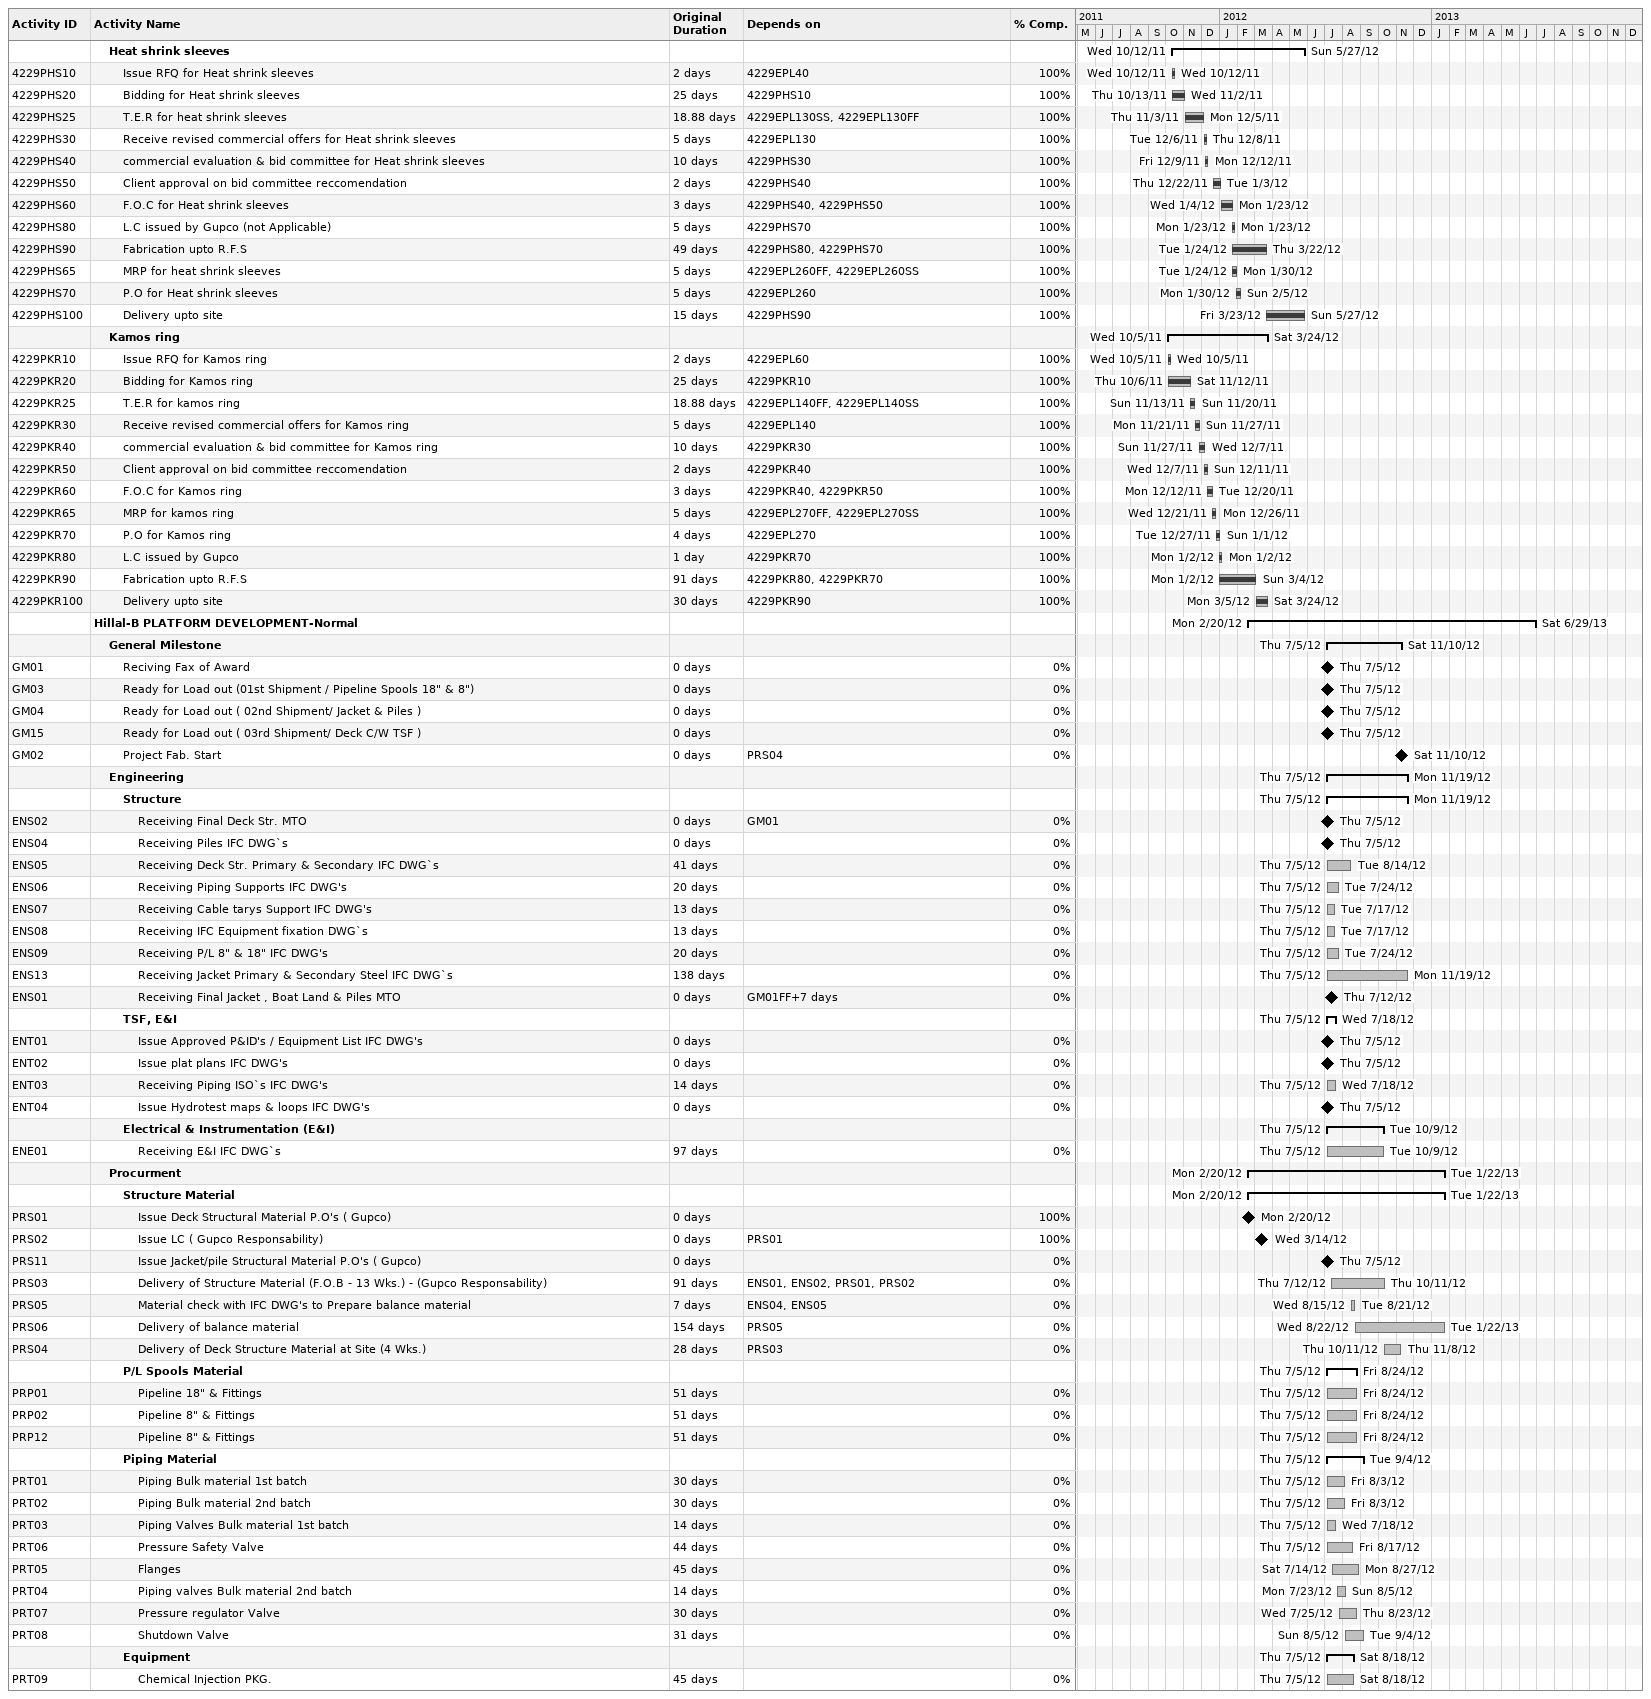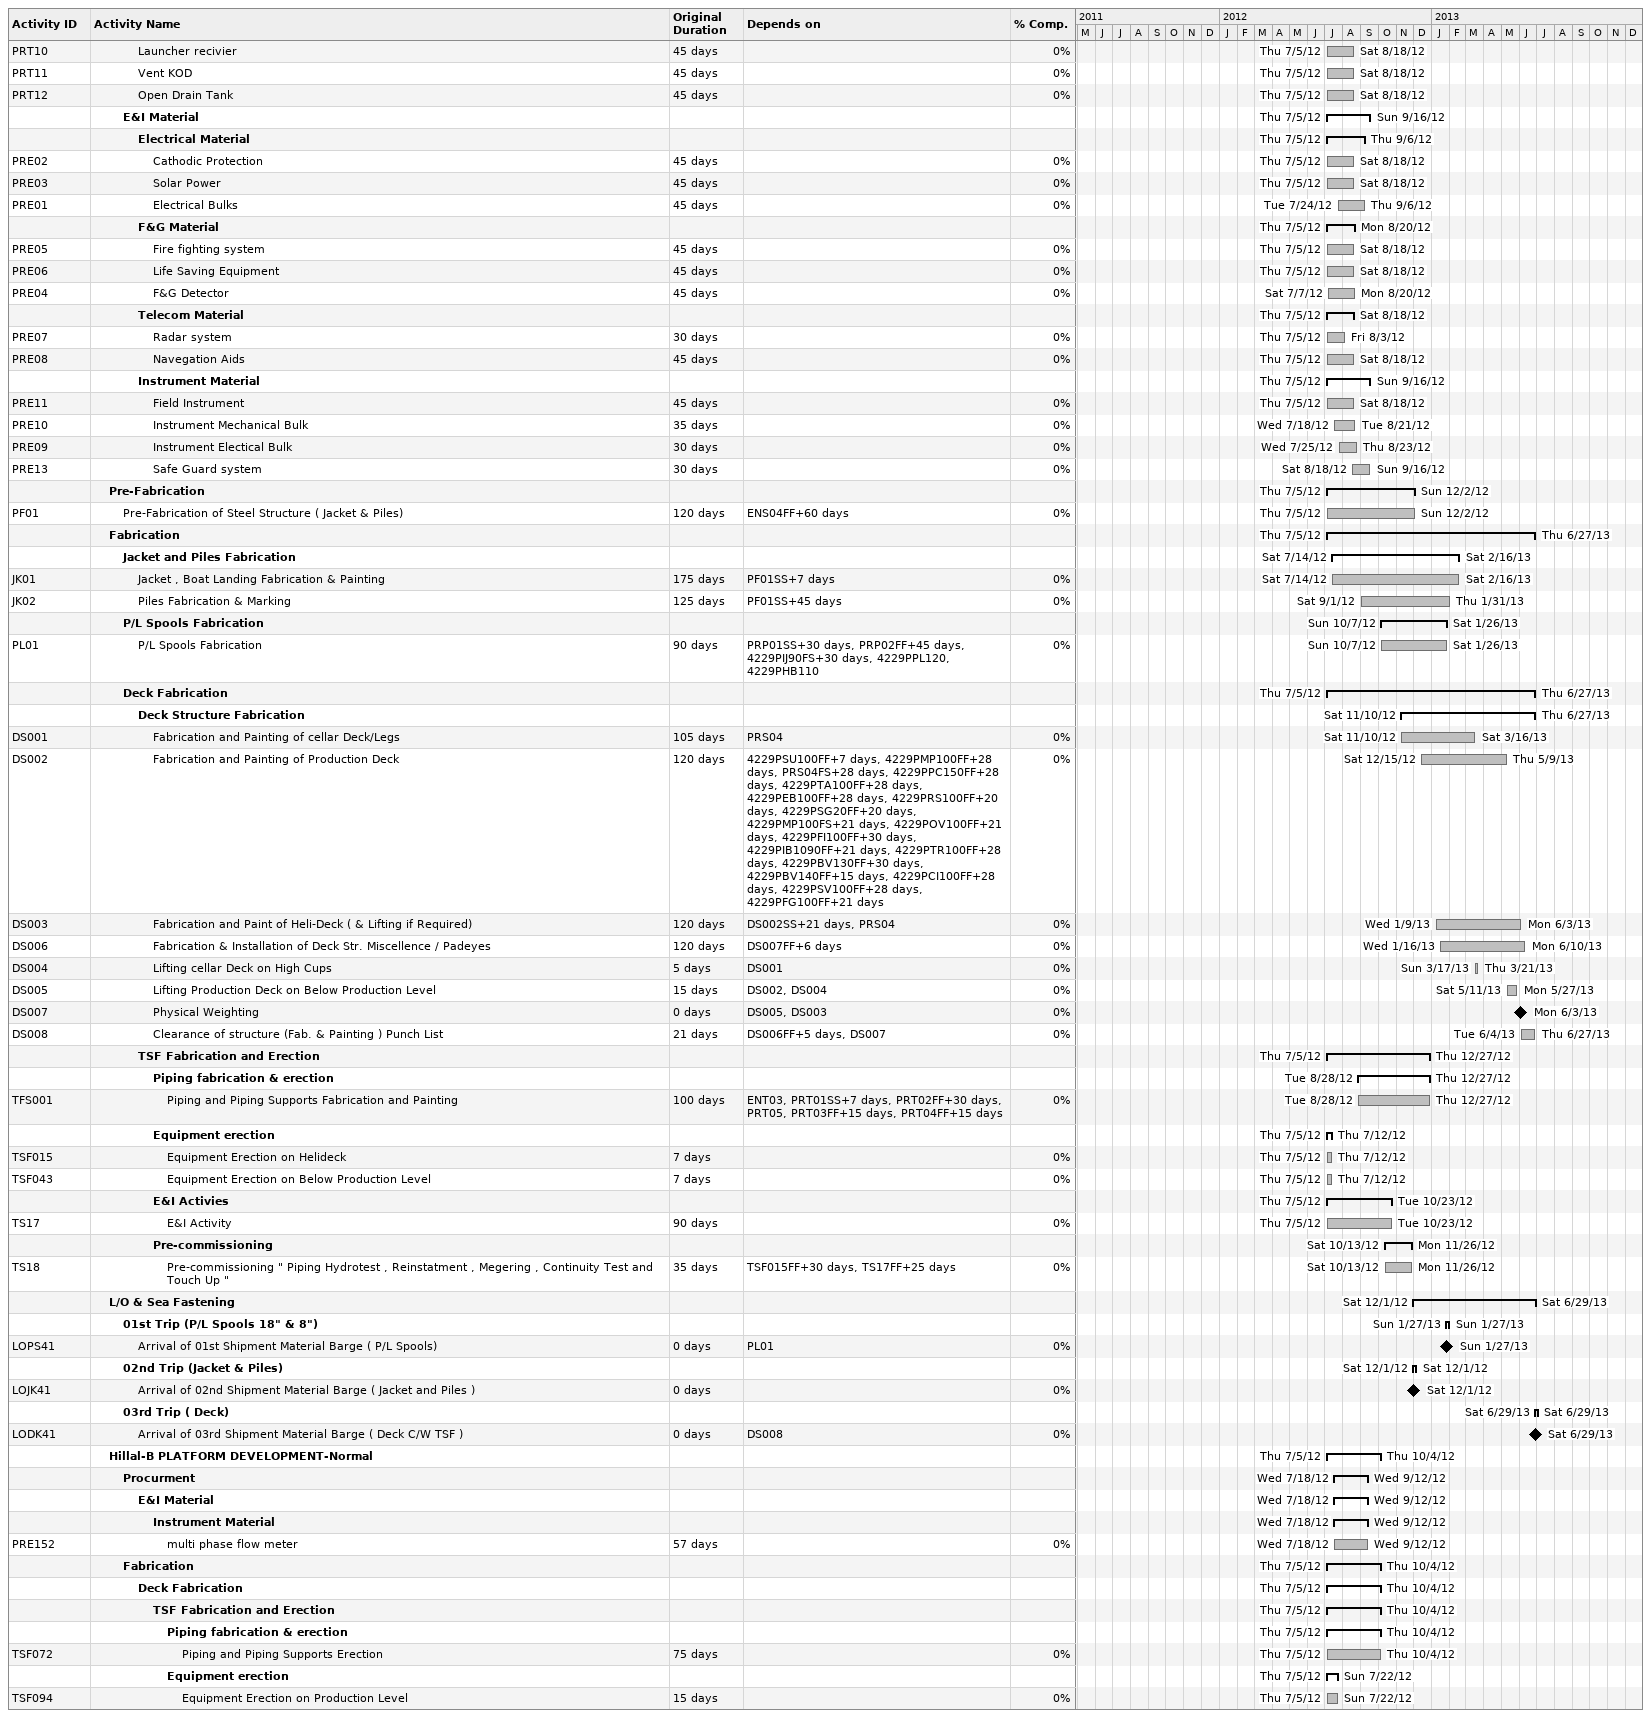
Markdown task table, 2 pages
| ID | Level | Task | Original duration | Start | Finish | Predecessors | % complete |
|---|---|---|---|---|---|---|---|
|  | 2 | **Heat shrink sleeves** |  | 2011-10-12 | 2012-05-27 |  |  |
| 4229PHS10 | 3 | Issue RFQ for Heat shrink sleeves | 2d | 2011-10-12 | 2011-10-12 | 4229EPL40 | 100 |
| 4229PHS20 | 3 | Bidding for Heat shrink sleeves | 25d | 2011-10-13 | 2011-11-02 | 4229PHS10 | 100 |
| 4229PHS25 | 3 | T.E.R for heat shrink sleeves | 18.88d | 2011-11-03 | 2011-12-05 | 4229EPL130SS, 4229EPL130FF | 100 |
| 4229PHS30 | 3 | Receive revised commercial offers for Heat shrink sleeves | 5d | 2011-12-06 | 2011-12-08 | 4229EPL130 | 100 |
| 4229PHS40 | 3 | commercial evaluation & bid committee for Heat shrink sleeves | 10d | 2011-12-09 | 2011-12-12 | 4229PHS30 | 100 |
| 4229PHS50 | 3 | Client approval on bid committee reccomendation | 2d | 2011-12-22 | 2012-01-03 | 4229PHS40 | 100 |
| 4229PHS60 | 3 | F.O.C for Heat shrink sleeves | 3d | 2012-01-04 | 2012-01-23 | 4229PHS40, 4229PHS50 | 100 |
| 4229PHS80 | 3 | L.C issued by Gupco (not Applicable) | 5d | 2012-01-23 | 2012-01-23 | 4229PHS70 | 100 |
| 4229PHS90 | 3 | Fabrication upto R.F.S | 49d | 2012-01-24 | 2012-03-22 | 4229PHS80, 4229PHS70 | 100 |
| 4229PHS65 | 3 | MRP for heat shrink sleeves | 5d | 2012-01-24 | 2012-01-30 | 4229EPL260FF, 4229EPL260SS | 100 |
| 4229PHS70 | 3 | P.O for Heat shrink sleeves | 5d | 2012-01-30 | 2012-02-05 | 4229EPL260 | 100 |
| 4229PHS100 | 3 | Delivery upto site | 15d | 2012-03-23 | 2012-05-27 | 4229PHS90 | 100 |
|  | 2 | **Kamos ring** |  | 2011-10-05 | 2012-03-24 |  |  |
| 4229PKR10 | 3 | Issue RFQ for Kamos ring | 2d | 2011-10-05 | 2011-10-05 | 4229EPL60 | 100 |
| 4229PKR20 | 3 | Bidding for Kamos ring | 25d | 2011-10-06 | 2011-11-12 | 4229PKR10 | 100 |
| 4229PKR25 | 3 | T.E.R for kamos ring | 18.88d | 2011-11-13 | 2011-11-20 | 4229EPL140FF, 4229EPL140SS | 100 |
| 4229PKR30 | 3 | Receive revised commercial offers for Kamos ring | 5d | 2011-11-21 | 2011-11-27 | 4229EPL140 | 100 |
| 4229PKR40 | 3 | commercial evaluation & bid committee for Kamos ring | 10d | 2011-11-27 | 2011-12-07 | 4229PKR30 | 100 |
| 4229PKR50 | 3 | Client approval on bid committee reccomendation | 2d | 2011-12-07 | 2011-12-11 | 4229PKR40 | 100 |
| 4229PKR60 | 3 | F.O.C for Kamos ring | 3d | 2011-12-12 | 2011-12-20 | 4229PKR40, 4229PKR50 | 100 |
| 4229PKR65 | 3 | MRP for kamos ring | 5d | 2011-12-21 | 2011-12-26 | 4229EPL270FF, 4229EPL270SS | 100 |
| 4229PKR70 | 3 | P.O for Kamos ring | 4d | 2011-12-27 | 2012-01-01 | 4229EPL270 | 100 |
| 4229PKR80 | 3 | L.C issued by Gupco | 1d | 2012-01-02 | 2012-01-02 | 4229PKR70 | 100 |
| 4229PKR90 | 3 | Fabrication upto R.F.S | 91d | 2012-01-02 | 2012-03-04 | 4229PKR80, 4229PKR70 | 100 |
| 4229PKR100 | 3 | Delivery upto site | 30d | 2012-03-05 | 2012-03-24 | 4229PKR90 | 100 |
|  | 1 | **Hillal-B PLATFORM DEVELOPMENT-Normal** |  | 2012-02-20 | 2013-06-29 |  |  |
|  | 2 | **General Milestone** |  | 2012-07-05 | 2012-11-10 |  |  |
| GM01 | 3 | Reciving Fax of Award | 0d | 2012-07-05 | 2012-07-05 |  | 0 |
| GM03 | 3 | Ready for Load out (01st Shipment / Pipeline Spools 18" & 8") | 0d | 2012-07-05 | 2012-07-05 |  | 0 |
| GM04 | 3 | Ready for Load out ( 02nd Shipment/ Jacket & Piles ) | 0d | 2012-07-05 | 2012-07-05 |  | 0 |
| GM15 | 3 | Ready for Load out ( 03rd Shipment/ Deck C/W TSF ) | 0d | 2012-07-05 | 2012-07-05 |  | 0 |
| GM02 | 3 | Project Fab. Start | 0d | 2012-11-10 | 2012-11-10 | PRS04 | 0 |
|  | 2 | **Engineering** |  | 2012-07-05 | 2012-11-19 |  |  |
|  | 3 | **Structure** |  | 2012-07-05 | 2012-11-19 |  |  |
| ENS02 | 4 | Receiving Final Deck Str. MTO | 0d | 2012-07-05 | 2012-07-05 | GM01 | 0 |
| ENS04 | 4 | Receiving Piles IFC DWG`s | 0d | 2012-07-05 | 2012-07-05 |  | 0 |
| ENS05 | 4 | Receiving Deck Str. Primary & Secondary IFC DWG`s | 41d | 2012-07-05 | 2012-08-14 |  | 0 |
| ENS06 | 4 | Receiving Piping Supports IFC DWG's | 20d | 2012-07-05 | 2012-07-24 |  | 0 |
| ENS07 | 4 | Receiving Cable tarys Support IFC DWG's | 13d | 2012-07-05 | 2012-07-17 |  | 0 |
| ENS08 | 4 | Receiving IFC Equipment fixation DWG`s | 13d | 2012-07-05 | 2012-07-17 |  | 0 |
| ENS09 | 4 | Receiving P/L 8" & 18" IFC DWG's | 20d | 2012-07-05 | 2012-07-24 |  | 0 |
| ENS13 | 4 | Receiving Jacket Primary & Secondary Steel IFC DWG`s | 138d | 2012-07-05 | 2012-11-19 |  | 0 |
| ENS01 | 4 | Receiving Final Jacket , Boat Land & Piles MTO | 0d | 2012-07-12 | 2012-07-12 | GM01FF+7d | 0 |
|  | 3 | **TSF, E&I** |  | 2012-07-05 | 2012-07-18 |  |  |
| ENT01 | 4 | Issue Approved P&ID's / Equipment List IFC DWG's | 0d | 2012-07-05 | 2012-07-05 |  | 0 |
| ENT02 | 4 | Issue plat plans IFC DWG's | 0d | 2012-07-05 | 2012-07-05 |  | 0 |
| ENT03 | 4 | Receiving Piping ISO`s IFC DWG's | 14d | 2012-07-05 | 2012-07-18 |  | 0 |
| ENT04 | 4 | Issue Hydrotest maps & loops IFC DWG's | 0d | 2012-07-05 | 2012-07-05 |  | 0 |
|  | 3 | **Electrical & Instrumentation (E&I)** |  | 2012-07-05 | 2012-10-09 |  |  |
| ENE01 | 4 | Receiving E&I IFC DWG`s | 97d | 2012-07-05 | 2012-10-09 |  | 0 |
|  | 2 | **Procurment** |  | 2012-02-20 | 2013-01-22 |  |  |
|  | 3 | **Structure Material** |  | 2012-02-20 | 2013-01-22 |  |  |
| PRS01 | 4 | Issue Deck Structural Material P.O's ( Gupco) | 0d | 2012-02-20 | 2012-02-20 |  | 100 |
| PRS02 | 4 | Issue LC ( Gupco Responsability) | 0d | 2012-03-14 | 2012-03-14 | PRS01 | 100 |
| PRS11 | 4 | Issue Jacket/pile Structural Material P.O's ( Gupco) | 0d | 2012-07-05 | 2012-07-05 |  | 0 |
| PRS03 | 4 | Delivery of Structure Material (F.O.B - 13 Wks.) - (Gupco Responsability) | 91d | 2012-07-12 | 2012-10-11 | ENS01, ENS02, PRS01, PRS02 | 0 |
| PRS05 | 4 | Material check with IFC DWG's to Prepare balance material | 7d | 2012-08-15 | 2012-08-21 | ENS04, ENS05 | 0 |
| PRS06 | 4 | Delivery of balance material | 154d | 2012-08-22 | 2013-01-22 | PRS05 | 0 |
| PRS04 | 4 | Delivery of Deck Structure Material at Site (4 Wks.) | 28d | 2012-10-11 | 2012-11-08 | PRS03 | 0 |
|  | 3 | **P/L Spools Material** |  | 2012-07-05 | 2012-08-24 |  |  |
| PRP01 | 4 | Pipeline 18" & Fittings | 51d | 2012-07-05 | 2012-08-24 |  | 0 |
| PRP02 | 4 | Pipeline 8" & Fittings | 51d | 2012-07-05 | 2012-08-24 |  | 0 |
| PRP12 | 4 | Pipeline 8" & Fittings | 51d | 2012-07-05 | 2012-08-24 |  | 0 |
|  | 3 | **Piping Material** |  | 2012-07-05 | 2012-09-04 |  |  |
| PRT01 | 4 | Piping Bulk material 1st batch | 30d | 2012-07-05 | 2012-08-03 |  | 0 |
| PRT02 | 4 | Piping Bulk material 2nd batch | 30d | 2012-07-05 | 2012-08-03 |  | 0 |
| PRT03 | 4 | Piping Valves Bulk material 1st batch | 14d | 2012-07-05 | 2012-07-18 |  | 0 |
| PRT06 | 4 | Pressure Safety Valve | 44d | 2012-07-05 | 2012-08-17 |  | 0 |
| PRT05 | 4 | Flanges | 45d | 2012-07-14 | 2012-08-27 |  | 0 |
| PRT04 | 4 | Piping valves Bulk material 2nd batch | 14d | 2012-07-23 | 2012-08-05 |  | 0 |
| PRT07 | 4 | Pressure regulator Valve | 30d | 2012-07-25 | 2012-08-23 |  | 0 |
| PRT08 | 4 | Shutdown Valve | 31d | 2012-08-05 | 2012-09-04 |  | 0 |
|  | 3 | **Equipment** |  | 2012-07-05 | 2012-08-18 |  |  |
| PRT09 | 4 | Chemical Injection PKG. | 45d | 2012-07-05 | 2012-08-18 |  | 0 |
| PRT10 | 4 | Launcher recivier | 45d | 2012-07-05 | 2012-08-18 |  | 0 |
| PRT11 | 4 | Vent KOD | 45d | 2012-07-05 | 2012-08-18 |  | 0 |
| PRT12 | 4 | Open Drain Tank | 45d | 2012-07-05 | 2012-08-18 |  | 0 |
|  | 3 | **E&I Material** |  | 2012-07-05 | 2012-09-16 |  |  |
|  | 4 | **Electrical Material** |  | 2012-07-05 | 2012-09-06 |  |  |
| PRE02 | 5 | Cathodic Protection | 45d | 2012-07-05 | 2012-08-18 |  | 0 |
| PRE03 | 5 | Solar Power | 45d | 2012-07-05 | 2012-08-18 |  | 0 |
| PRE01 | 5 | Electrical Bulks | 45d | 2012-07-24 | 2012-09-06 |  | 0 |
|  | 4 | **F&G Material** |  | 2012-07-05 | 2012-08-20 |  |  |
| PRE05 | 5 | Fire fighting system | 45d | 2012-07-05 | 2012-08-18 |  | 0 |
| PRE06 | 5 | Life Saving Equipment | 45d | 2012-07-05 | 2012-08-18 |  | 0 |
| PRE04 | 5 | F&G Detector | 45d | 2012-07-07 | 2012-08-20 |  | 0 |
|  | 4 | **Telecom Material** |  | 2012-07-05 | 2012-08-18 |  |  |
| PRE07 | 5 | Radar system | 30d | 2012-07-05 | 2012-08-03 |  | 0 |
| PRE08 | 5 | Navegation Aids | 45d | 2012-07-05 | 2012-08-18 |  | 0 |
|  | 4 | **Instrument Material** |  | 2012-07-05 | 2012-09-16 |  |  |
| PRE11 | 5 | Field Instrument | 45d | 2012-07-05 | 2012-08-18 |  | 0 |
| PRE10 | 5 | Instrument Mechanical Bulk | 35d | 2012-07-18 | 2012-08-21 |  | 0 |
| PRE09 | 5 | Instrument Electical Bulk | 30d | 2012-07-25 | 2012-08-23 |  | 0 |
| PRE13 | 5 | Safe Guard system | 30d | 2012-08-18 | 2012-09-16 |  | 0 |
|  | 2 | **Pre-Fabrication** |  | 2012-07-05 | 2012-12-02 |  |  |
| PF01 | 3 | Pre-Fabrication of Steel Structure ( Jacket & Piles) | 120d | 2012-07-05 | 2012-12-02 | ENS04FF+60d | 0 |
|  | 2 | **Fabrication** |  | 2012-07-05 | 2013-06-27 |  |  |
|  | 3 | **Jacket and Piles Fabrication** |  | 2012-07-14 | 2013-02-16 |  |  |
| JK01 | 4 | Jacket , Boat Landing Fabrication & Painting | 175d | 2012-07-14 | 2013-02-16 | PF01SS+7d | 0 |
| JK02 | 4 | Piles Fabrication & Marking | 125d | 2012-09-01 | 2013-01-31 | PF01SS+45d | 0 |
|  | 3 | **P/L Spools Fabrication** |  | 2012-10-07 | 2013-01-26 |  |  |
| PL01 | 4 | P/L Spools Fabrication | 90d | 2012-10-07 | 2013-01-26 | PRP01SS+30d, PRP02FF+45d, 4229PIJ90FS+30d, 4229PPL120, 4229PHB110 | 0 |
|  | 3 | **Deck Fabrication** |  | 2012-07-05 | 2013-06-27 |  |  |
|  | 4 | **Deck Structure Fabrication** |  | 2012-11-10 | 2013-06-27 |  |  |
| DS001 | 5 | Fabrication and Painting of cellar Deck/Legs | 105d | 2012-11-10 | 2013-03-16 | PRS04 | 0 |
| DS002 | 5 | Fabrication and Painting of Production Deck | 120d | 2012-12-15 | 2013-05-09 | 4229PSU100FF+7d, 4229PMP100FF+28d, PRS04FS+28d, 4229PPC150FF+28d, 4229PTA100FF+28d, 4229PEB100FF+28d, 4229PRS100FF+20d, 4229PSG20FF+20d, 4229PMP100FS+21d, 4229POV100FF+21d, 4229PFI100FF+30d, 4229PIB1090FF+21d, 4229PTR100FF+28d, 4229PBV130FF+30d, 4229PBV140FF+15d, 4229PCI100FF+28d, 4229PSV100FF+28d, 4229PFG100FF+21d | 0 |
| DS003 | 5 | Fabrication and Paint of Heli-Deck ( & Lifting if Required) | 120d | 2013-01-09 | 2013-06-03 | DS002SS+21d, PRS04 | 0 |
| DS006 | 5 | Fabrication & Installation of Deck Str. Miscellence / Padeyes | 120d | 2013-01-16 | 2013-06-10 | DS007FF+6d | 0 |
| DS004 | 5 | Lifting cellar Deck on High Cups | 5d | 2013-03-17 | 2013-03-21 | DS001 | 0 |
| DS005 | 5 | Lifting Production Deck on Below Production Level | 15d | 2013-05-11 | 2013-05-27 | DS002, DS004 | 0 |
| DS007 | 5 | Physical Weighting | 0d | 2013-06-03 | 2013-06-03 | DS005, DS003 | 0 |
| DS008 | 5 | Clearance of structure (Fab. & Painting ) Punch List | 21d | 2013-06-04 | 2013-06-27 | DS006FF+5d, DS007 | 0 |
|  | 4 | **TSF Fabrication and Erection** |  | 2012-07-05 | 2012-12-27 |  |  |
|  | 5 | **Piping fabrication & erection** |  | 2012-08-28 | 2012-12-27 |  |  |
| TFS001 | 6 | Piping and Piping Supports Fabrication and Painting | 100d | 2012-08-28 | 2012-12-27 | ENT03, PRT01SS+7d, PRT02FF+30d, PRT05, PRT03FF+15d, PRT04FF+15d | 0 |
|  | 5 | **Equipment erection** |  | 2012-07-05 | 2012-07-12 |  |  |
| TSF015 | 6 | Equipment Erection on Helideck | 7d | 2012-07-05 | 2012-07-12 |  | 0 |
| TSF043 | 6 | Equipment Erection on Below Production Level | 7d | 2012-07-05 | 2012-07-12 |  | 0 |
|  | 5 | **E&I Activies** |  | 2012-07-05 | 2012-10-23 |  |  |
| TS17 | 6 | E&I Activity | 90d | 2012-07-05 | 2012-10-23 |  | 0 |
|  | 5 | **Pre-commissioning** |  | 2012-10-13 | 2012-11-26 |  |  |
| TS18 | 6 | Pre-commissioning " Piping Hydrotest , Reinstatment , Megering , Continuity Test and Touch Up " | 35d | 2012-10-13 | 2012-11-26 | TSF015FF+30d, TS17FF+25d | 0 |
|  | 2 | **L/O & Sea Fastening** |  | 2012-12-01 | 2013-06-29 |  |  |
|  | 3 | **01st Trip (P/L Spools 18" & 8")** |  | 2013-01-27 | 2013-01-27 |  |  |
| LOPS41 | 4 | Arrival of 01st Shipment Material Barge ( P/L Spools) | 0d | 2013-01-27 | 2013-01-27 | PL01 | 0 |
|  | 3 | **02nd Trip (Jacket & Piles)** |  | 2012-12-01 | 2012-12-01 |  |  |
| LOJK41 | 4 | Arrival of 02nd Shipment Material Barge ( Jacket and Piles ) | 0d | 2012-12-01 | 2012-12-01 |  | 0 |
|  | 3 | **03rd Trip ( Deck)** |  | 2013-06-29 | 2013-06-29 |  |  |
| LODK41 | 4 | Arrival of 03rd Shipment Material Barge ( Deck C/W TSF ) | 0d | 2013-06-29 | 2013-06-29 | DS008 | 0 |
|  | 2 | **Hillal-B PLATFORM DEVELOPMENT-Normal** |  | 2012-07-05 | 2012-10-04 |  |  |
|  | 3 | **Procurment** |  | 2012-07-18 | 2012-09-12 |  |  |
|  | 4 | **E&I Material** |  | 2012-07-18 | 2012-09-12 |  |  |
|  | 5 | **Instrument Material** |  | 2012-07-18 | 2012-09-12 |  |  |
| PRE152 | 6 | multi phase flow meter | 57d | 2012-07-18 | 2012-09-12 |  | 0 |
|  | 3 | **Fabrication** |  | 2012-07-05 | 2012-10-04 |  |  |
|  | 4 | **Deck Fabrication** |  | 2012-07-05 | 2012-10-04 |  |  |
|  | 5 | **TSF Fabrication and Erection** |  | 2012-07-05 | 2012-10-04 |  |  |
|  | 6 | **Piping fabrication & erection** |  | 2012-07-05 | 2012-10-04 |  |  |
| TSF072 | 7 | Piping and Piping Supports Erection | 75d | 2012-07-05 | 2012-10-04 |  | 0 |
|  | 6 | **Equipment erection** |  | 2012-07-05 | 2012-07-22 |  |  |
| TSF094 | 7 | Equipment Erection on Production Level | 15d | 2012-07-05 | 2012-07-22 |  | 0 |
